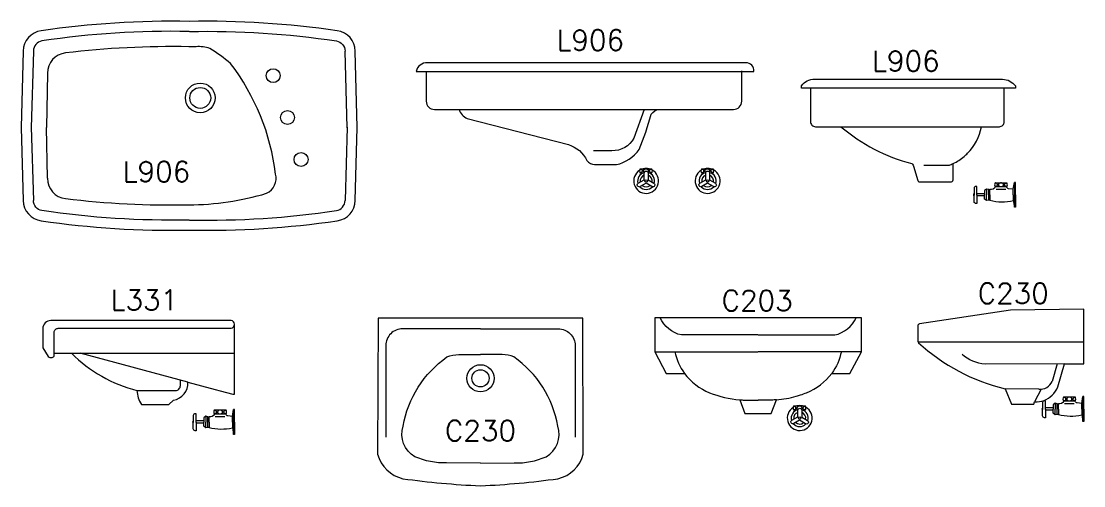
# Model space of a CAD drawing. Header units: inches. Extents: x -2548 to -2391, y 2200 to 2352.
# Drawn here: x -2448.2 to -2441.72, y 2329.13 to 2331.97 of the extents above; entities that cross this region are included whole.
import ezdxf
from ezdxf.enums import TextEntityAlignment as Align

# ---------------------------------------------------------------- set-up
doc = ezdxf.new("R2010")
doc.units = ezdxf.units.IN
doc.header["$MEASUREMENT"] = 0
for name, color, linetype in [('WC-DET1', 15, 'Continuous'), ('WC-DET2', 10, 'Continuous'), ('WC-OUT', 7, 'Continuous'), ('WC-OUTL', 7, 'Continuous'), ('WC-SERIAL', 4, 'Continuous')]:
    doc.layers.add(name, color=color, linetype=linetype)
doc.styles.add('ROMANS', font='romans', dxfattribs={"height": 0.1})

msp = doc.modelspace()

# ---------------------------------------------------------------- linework, layer by layer
at = {"color": 1}
for points in [[(-2448.02145, 2330.13702, 0.4142136), (-2448.07145, 2330.08702), (-2448.07145, 2329.96952), (-2448.03765, 2329.9177, 0.2534506), (-2448.02718, 2329.91202), (-2448.01395, 2329.91202, 0.4142136), (-2448.00145, 2329.92452), (-2448.00145, 2329.93702), (-2447.89645, 2329.93702, 0.1343125), (-2447.49645, 2329.70952, 0.1414099), (-2447.46895, 2329.62452), (-2447.45082, 2329.62452), (-2447.31932, 2329.62452), (-2447.30145, 2329.62452), (-2447.27404, 2329.65048, 0.3831273), (-2447.18612, 2329.76066), (-2447.01956, 2329.71601), (-2446.98766, 2329.70746), (-2446.91145, 2329.68702), (-2446.90145, 2329.68702), (-2446.90145, 2330.11452, 0.3507811), (-2446.92145, 2330.13702)], [(-2443.7052, 2330.15384), (-2444.33647, 2330.15384), (-2444.33647, 2329.94634), (-2444.26647, 2329.81384), (-2444.15505, 2329.81384, 0.1440153), (-2444.00147, 2329.69634, 0.0780036), (-2443.81752, 2329.65285), (-2443.78647, 2329.56884), (-2443.77143, 2329.56884), (-2443.70583, 2329.56884), (-2443.63993, 2329.56884), (-2443.6252, 2329.56884), (-2443.59415, 2329.65285, 0.0508697), (-2443.47241, 2329.67476, 0.0113637), (-2443.44597, 2329.68302, 0.0156582), (-2443.4102, 2329.69634, 0.1440153), (-2443.25662, 2329.81384), (-2443.1452, 2329.81384), (-2443.0752, 2329.94634), (-2443.0752, 2330.15384)]]:
    msp.add_lwpolyline(points, format="xyb", close=True, dxfattribs=at)
at = {"layer": 'WC-DET1', "color": 1}
for p, q in [((-2446.21405, 2331.31485), (-2446.22666, 2331.7826)), ((-2448.04307, 2331.6475), (-2448.04807, 2331.31658)), ((-2448.14117, 2331.31832), (-2448.12856, 2330.87057)), ((-2448.04307, 2331.00567), (-2448.04807, 2331.31658)), ((-2446.21405, 2331.31832), (-2446.22666, 2330.87057)), ((-2441.87995, 2329.87231), (-2441.91083, 2329.76526)), ((-2441.99333, 2329.71776), (-2442.19815, 2329.7197))]:
    msp.add_line(p, q, dxfattribs=at)
for points in [[(-2447.17877, 2331.90255, 0.0414425), (-2448.07599, 2331.84511, 0.3645806), (-2448.12856, 2331.7826), (-2448.14117, 2331.31485)], [(-2447.17645, 2331.90255, -0.0414425), (-2446.27923, 2331.84511, -0.3645806), (-2446.22666, 2331.7826, -0.3655252)], [(-2447.18017, 2330.8436, 0.0715164), (-2446.70511, 2330.91408, 0.3545305), (-2446.65011, 2331.03158, 0.1328118), (-2446.92511, 2331.70658, 0.0408409), (-2447.05261, 2331.79908, 0.1108653), (-2447.13511, 2331.80908), (-2447.18017, 2331.80957)], [(-2444.40819, 2331.03796), (-2444.4251, 2331.03796, -0.5105686)], [(-2444.40035, 2330.99735), (-2444.40035, 2331.03771, -1), (-2444.37635, 2331.03771), (-2444.37635, 2330.99561)], [(-2444.35535, 2331.03796), (-2444.36951, 2331.03796, -0.5105686)], [(-2444.03319, 2331.03796), (-2444.0501, 2331.03796, -0.5105686)], [(-2444.02535, 2330.99735), (-2444.02535, 2331.03771, -1), (-2444.00135, 2331.03771), (-2444.00135, 2330.99561)], [(-2443.98035, 2331.03796), (-2443.99451, 2331.03796, -0.5105686)], [(-2444.38985, 2330.9757), (-2444.4248, 2330.95551, -1), (-2444.4368, 2330.9763), (-2444.40035, 2330.99735)], [(-2444.37635, 2330.99561), (-2444.34139, 2330.97543, -1), (-2444.35339, 2330.95465), (-2444.38985, 2330.9757)], [(-2444.01485, 2330.9757), (-2444.0498, 2330.95551, -1), (-2444.0618, 2330.9763), (-2444.02535, 2330.99735)], [(-2444.00135, 2330.99561), (-2443.96639, 2330.97543, -1), (-2443.97839, 2330.95465), (-2444.01485, 2330.9757)], [(-2442.37011, 2330.90322), (-2442.37011, 2330.95597), (-2442.37586, 2330.95597, 0.4142136), (-2442.38711, 2330.94472), (-2442.38711, 2330.90322)], [(-2442.37011, 2330.90472), (-2442.37011, 2330.85172), (-2442.37586, 2330.85172, -0.4142136), (-2442.38711, 2330.86297), (-2442.38711, 2330.90472)], [(-2442.25286, 2330.95347), (-2442.25836, 2330.95347, -0.3495628), (-2442.29076, 2330.93758, 26.656849)], [(-2442.19461, 2330.95347), (-2442.25286, 2330.95347, -0.5105686)], [(-2442.14836, 2330.93847), (-2442.1766, 2330.94237, -0.3197836), (-2442.18836, 2330.95347), (-2442.19461, 2330.95347, -0.5105686)], [(-2447.17877, 2330.75062, -0.0414425), (-2448.07599, 2330.80806, -0.3645806), (-2448.12856, 2330.87057, -0.3655252)], [(-2447.17645, 2330.75062, 0.0414425), (-2446.27923, 2330.80806, 0.3645806), (-2446.22666, 2330.87057, 0.3655252)], [(-2442.29076, 2330.87121, 0.1152916), (-2442.148, 2330.86963, 6.8307177)], [(-2448.00145, 2329.93702), (-2448.00145, 2330.06452, -0.4142136), (-2447.97645, 2330.08952), (-2446.92145, 2330.08952, 0.3801993), (-2446.90145, 2330.11452, -11.7772174)], [(-2445.40002, 2330.08656), (-2445.87502, 2330.08656, 0.4142136), (-2445.97752, 2329.98406), (-2445.97752, 2329.42406)], [(-2445.40002, 2330.08656), (-2444.92502, 2330.08656, -0.4142136), (-2444.82252, 2329.98406), (-2444.82252, 2329.42406)], [(-2444.21397, 2329.94634, 0.1070151), (-2444.15505, 2329.81384, 0.0780036)], [(-2443.1977, 2329.94634, -0.1070151), (-2443.25662, 2329.81384, -0.0780036)], [(-2445.40002, 2329.26656), (-2445.6066, 2329.26692, -0.1086309), (-2445.8001, 2329.30516, -0.3556224), (-2445.87209, 2329.49188, -0.1994057), (-2445.60436, 2329.91435, -0.1068298), (-2445.5326, 2329.92924), (-2445.40002, 2329.92924)], [(-2445.40002, 2329.26656), (-2445.19344, 2329.26692, 0.1086309), (-2444.99993, 2329.30516, 0.3556224), (-2444.92794, 2329.49188, 0.1994057), (-2445.19567, 2329.91435, 0.1068298), (-2445.26743, 2329.92924), (-2445.40002, 2329.92924)], [(-2447.49645, 2329.70952), (-2447.26145, 2329.70952, 0.4142136), (-2447.23145, 2329.73952), (-2447.23145, 2329.77281)], [(-2443.81752, 2329.65285, 0.011728), (-2443.78897, 2329.65134), (-2443.70583, 2329.65134)], [(-2443.59415, 2329.65285, -0.011728), (-2443.6227, 2329.65134), (-2443.70583, 2329.65134)], [(-2441.95258, 2329.59456), (-2441.95258, 2329.64731), (-2441.95833, 2329.64731, 0.4142136), (-2441.96958, 2329.63606), (-2441.96958, 2329.59456)], [(-2441.83533, 2329.64481), (-2441.84083, 2329.64481, -0.3495628), (-2441.87324, 2329.62892, 26.656849)], [(-2441.77708, 2329.64481), (-2441.83533, 2329.64481, -0.5105686)], [(-2441.73083, 2329.62981), (-2441.75907, 2329.63372, -0.3197836), (-2441.77083, 2329.64481), (-2441.77708, 2329.64481, -0.5105686)], [(-2447.1357, 2329.51518), (-2447.1357, 2329.56793), (-2447.14145, 2329.56793, 0.4142136), (-2447.1527, 2329.55668), (-2447.1527, 2329.51518)], [(-2447.01845, 2329.56543), (-2447.02395, 2329.56543, -0.3495628), (-2447.05636, 2329.54954, 26.656849)], [(-2446.9602, 2329.56543), (-2447.01845, 2329.56543, -0.5105686)], [(-2446.91395, 2329.55043), (-2446.94219, 2329.55433, -0.3197836), (-2446.95395, 2329.56543), (-2446.9602, 2329.56543, -0.5105686)], [(-2443.45247, 2329.52748), (-2443.48742, 2329.5073, -1), (-2443.49942, 2329.52808), (-2443.46297, 2329.54913)], [(-2443.47081, 2329.58974), (-2443.48772, 2329.58974, -0.5105686)], [(-2443.46297, 2329.54913), (-2443.46297, 2329.58949, -1), (-2443.43897, 2329.58949), (-2443.43897, 2329.5474)], [(-2443.43897, 2329.5474), (-2443.40401, 2329.52722, -1), (-2443.41601, 2329.50643), (-2443.45247, 2329.52748)], [(-2443.41797, 2329.58974), (-2443.43213, 2329.58974, -0.5105686)], [(-2441.95258, 2329.59606), (-2441.95258, 2329.54306), (-2441.95833, 2329.54306, -0.4142136), (-2441.96958, 2329.55431), (-2441.96958, 2329.59606)], [(-2441.87324, 2329.56256, 0.1152916), (-2441.73047, 2329.56098, 6.8307177)], [(-2447.1357, 2329.51668), (-2447.1357, 2329.46368), (-2447.14145, 2329.46368, -0.4142136), (-2447.1527, 2329.47493), (-2447.1527, 2329.51668)], [(-2447.05636, 2329.48317, 0.1152916), (-2446.91359, 2329.4816, 6.8307177)]]:
    msp.add_lwpolyline(points, format="xyb", dxfattribs=at)
for points in [[(-2444.4251, 2331.06346), (-2444.35535, 2331.06346)], [(-2444.0501, 2331.06346), (-2443.98035, 2331.06346)], [(-2442.25836, 2330.97897), (-2442.18861, 2330.97897)], [(-2442.14836, 2330.93847), (-2442.14086, 2330.98097)], [(-2442.13586, 2330.90506), (-2442.13586, 2330.98097), (-2442.14086, 2330.98097)], [(-2442.32311, 2330.91147), (-2442.37011, 2330.91147)], [(-2442.31111, 2330.93997), (-2442.32311, 2330.93047), (-2442.32311, 2330.90472)], [(-2442.31111, 2330.86947), (-2442.32311, 2330.87897), (-2442.32311, 2330.90472)], [(-2442.29861, 2330.93772), (-2442.31111, 2330.93997), (-2442.31111, 2330.90446)], [(-2442.29861, 2330.87121), (-2442.31111, 2330.86947), (-2442.31111, 2330.90446)], [(-2442.29076, 2330.87121), (-2442.29861, 2330.87121), (-2442.29861, 2330.93772), (-2442.29076, 2330.93772)], [(-2442.14836, 2330.90506), (-2442.14836, 2330.93847)], [(-2442.14836, 2330.90506), (-2442.14836, 2330.87166)], [(-2442.13586, 2330.90506), (-2442.13586, 2330.82916), (-2442.14086, 2330.82916)], [(-2442.32311, 2330.89797), (-2442.37011, 2330.89797)], [(-2442.14836, 2330.87166), (-2442.14086, 2330.82916)], [(-2441.71833, 2330.00526), (-2442.73083, 2330.00526)], [(-2447.89645, 2329.93702), (-2446.90145, 2329.93702)], [(-2447.18612, 2329.76066), (-2447.84395, 2329.93702)], [(-2444.33647, 2329.94634), (-2443.70647, 2329.94634)], [(-2443.0752, 2329.94634), (-2443.7052, 2329.94634)], [(-2441.97779, 2329.71756), (-2442.0179, 2329.63975)], [(-2441.73083, 2329.62981), (-2441.72333, 2329.67231)], [(-2441.71833, 2329.59641), (-2441.71833, 2329.67231), (-2441.72333, 2329.67231)], [(-2443.48772, 2329.61524), (-2443.41797, 2329.61524)], [(-2441.89358, 2329.63131), (-2441.90558, 2329.62181), (-2441.90558, 2329.59606)], [(-2441.88108, 2329.62906), (-2441.89358, 2329.63131), (-2441.89358, 2329.59581)], [(-2441.87324, 2329.56256), (-2441.88108, 2329.56256), (-2441.88108, 2329.62906), (-2441.87324, 2329.62906)], [(-2441.84083, 2329.67031), (-2441.77108, 2329.67031)], [(-2441.73083, 2329.59641), (-2441.73083, 2329.62981)], [(-2447.0767, 2329.55193), (-2447.0887, 2329.54243), (-2447.0887, 2329.51668)], [(-2447.0642, 2329.54968), (-2447.0767, 2329.55193), (-2447.0767, 2329.51643)], [(-2447.05636, 2329.48317), (-2447.0642, 2329.48317), (-2447.0642, 2329.54968), (-2447.05636, 2329.54968)], [(-2447.02395, 2329.59093), (-2446.9542, 2329.59093)], [(-2446.91395, 2329.55043), (-2446.90645, 2329.59293)], [(-2446.91395, 2329.51702), (-2446.91395, 2329.55043)], [(-2446.90145, 2329.51702), (-2446.90145, 2329.59293), (-2446.90645, 2329.59293)], [(-2441.90558, 2329.60281), (-2441.95258, 2329.60281)], [(-2441.90558, 2329.58931), (-2441.95258, 2329.58931)], [(-2441.89358, 2329.56081), (-2441.90558, 2329.57031), (-2441.90558, 2329.59606)], [(-2441.88108, 2329.56256), (-2441.89358, 2329.56081), (-2441.89358, 2329.59581)], [(-2441.73083, 2329.59641), (-2441.73083, 2329.563)], [(-2441.73083, 2329.563), (-2441.72333, 2329.5205)], [(-2441.71833, 2329.59641), (-2441.71833, 2329.5205), (-2441.72333, 2329.5205)], [(-2447.0887, 2329.52343), (-2447.1357, 2329.52343)], [(-2447.0887, 2329.50993), (-2447.1357, 2329.50993)], [(-2447.0767, 2329.48143), (-2447.0887, 2329.49093), (-2447.0887, 2329.51668)], [(-2447.0642, 2329.48317), (-2447.0767, 2329.48143), (-2447.0767, 2329.51643)], [(-2446.91395, 2329.51702), (-2446.91395, 2329.48362)], [(-2446.91395, 2329.48362), (-2446.90645, 2329.44112)], [(-2446.90145, 2329.51702), (-2446.90145, 2329.44112), (-2446.90645, 2329.44112)]]:
    msp.add_lwpolyline(points, dxfattribs=at)
for centre, radius in [((-2446.66511, 2331.63283), 0.0425), ((-2447.11011, 2331.49658), 0.06374), ((-2446.57761, 2331.37658), 0.0425), ((-2446.49511, 2331.12033), 0.0425), ((-2444.38885, 2330.98955), 0.0075), ((-2444.01385, 2330.98955), 0.0075), ((-2445.40002, 2329.78406), 0.0525), ((-2443.45147, 2329.54134), 0.0075)]:
    msp.add_circle(centre, radius, dxfattribs=at)
for centre, radius, start, end in [((-2447.91807, 2331.6475), 0.125, 96.700758, 180), ((-2447.27374, 2326.18189), 5.62846, 89.04744, 96.722963), ((-2444.38885, 2330.98955), 0.07591, 122.030788, 60.703151), ((-2444.38885, 2330.98955), 0.05212, 102.384341, 196.425902), ((-2444.4081, 2331.05071), 0.02125, 143.130102, 216.869898), ((-2444.38885, 2330.98955), 0.07591, 76.818242, 103.181758), ((-2444.38885, 2330.98955), 0.05212, 342.384341, 76.425902), ((-2444.37235, 2331.05071), 0.02125, 323.130102, 36.869898), ((-2444.01385, 2330.98955), 0.07591, 122.030788, 60.703151), ((-2444.01385, 2330.98955), 0.05212, 102.384341, 196.425902), ((-2444.0331, 2331.05071), 0.02125, 143.130102, 216.869898), ((-2444.01385, 2330.98955), 0.07591, 76.818242, 103.181758), ((-2444.01385, 2330.98955), 0.05212, 342.384341, 76.425902), ((-2443.99735, 2331.05071), 0.02125, 323.130102, 36.869898), ((-2447.91807, 2331.00567), 0.125, 180, 263.299242), ((-2444.38885, 2330.98955), 0.03651, 108.360935, 189.977235), ((-2444.38885, 2330.98955), 0.03651, 348.360935, 69.977235), ((-2444.01385, 2330.98955), 0.03651, 108.360935, 189.977235), ((-2444.01385, 2330.98955), 0.03651, 348.360935, 69.977235), ((-2442.24136, 2330.96622), 0.02125, 143.130102, 216.869898), ((-2442.20561, 2330.96622), 0.02125, 323.130102, 36.869898), ((-2444.38885, 2330.98955), 0.05212, 222.384341, 316.425902), ((-2444.38885, 2330.98955), 0.03651, 228.360935, 309.977235), ((-2444.01385, 2330.98955), 0.05212, 222.384341, 316.425902), ((-2444.01385, 2330.98955), 0.03651, 228.360935, 309.977235), ((-2442.38341, 2330.90472), 0.00831, 118.698664, 241.301336), ((-2447.27374, 2336.47128), 5.62846, 263.277037, 270.95256), ((-2441.9845, 2329.79782), 0.08054, 263.703557, 336.159467), ((-2443.45147, 2329.54134), 0.07591, 122.030788, 60.703151), ((-2443.47072, 2329.60249), 0.02125, 143.130102, 216.869898), ((-2443.45147, 2329.54134), 0.07591, 76.818242, 103.181758), ((-2443.43497, 2329.60249), 0.02125, 323.130102, 36.869898), ((-2441.82383, 2329.65756), 0.02125, 143.130102, 216.869898), ((-2441.78808, 2329.65756), 0.02125, 323.130102, 36.869898), ((-2447.00695, 2329.57818), 0.02125, 143.130102, 216.869898), ((-2446.9712, 2329.57818), 0.02125, 323.130102, 36.869898), ((-2443.45147, 2329.54134), 0.05212, 102.384341, 196.425902), ((-2443.45147, 2329.54134), 0.03651, 108.360935, 189.977235), ((-2443.45147, 2329.54134), 0.05212, 342.384341, 76.425902), ((-2443.45147, 2329.54134), 0.03651, 348.360935, 69.977235), ((-2441.96589, 2329.59606), 0.00831, 118.698664, 241.301336), ((-2447.149, 2329.51668), 0.00831, 118.698664, 241.301336), ((-2443.45147, 2329.54134), 0.05212, 222.384341, 316.425902), ((-2443.45147, 2329.54134), 0.03651, 228.360935, 309.977235)]:
    msp.add_arc(centre, radius, start, end, dxfattribs=at)
at = {"layer": 'WC-DET2', "color": 1}
for points in [[(-2445.73085, 2331.65905), (-2445.73085, 2331.47655, 0.4142136), (-2445.68085, 2331.42655), (-2445.53085, 2331.42655, 0.2196368), (-2445.48085, 2331.37155), (-2444.86335, 2331.21155, -0.2132453), (-2444.75085, 2331.11405, 0.1958872), (-2444.70335, 2331.08905), (-2444.57085, 2331.08905, 0.1737324), (-2444.43085, 2331.18155, 0.0269537), (-2444.35835, 2331.39655, -0.2122145), (-2444.30835, 2331.42655), (-2443.85585, 2331.42655, 0.4142136), (-2443.80585, 2331.47655), (-2443.80585, 2331.66155)], [(-2443.38586, 2331.55606), (-2443.38586, 2331.35106, 0.4142136), (-2443.35586, 2331.32106), (-2443.20054, 2331.32106, 0.1129031), (-2442.76836, 2331.09606, -0.1925824), (-2442.75586, 2331.07356), (-2442.73336, 2330.99856, 0.3699241), (-2442.71836, 2330.98356), (-2442.69148, 2330.98356), (-2442.55998, 2330.98356), (-2442.53086, 2330.98356, 0.463799), (-2442.51586, 2330.99606), (-2442.51586, 2331.09567, 0.0649022), (-2442.44838, 2331.13917, 0.0227052), (-2442.4277, 2331.15834, 0.1509007), (-2442.34336, 2331.32106), (-2442.23336, 2331.32106, 0.4142136), (-2442.20336, 2331.35106), (-2442.20336, 2331.55606)], [(-2445.53085, 2331.42655), (-2444.30835, 2331.42655, 0.4142136)], [(-2444.40085, 2331.42655), (-2444.46335, 2331.25155, -0.2846871), (-2444.59835, 2331.17405), (-2444.71085, 2331.17405)], [(-2443.20054, 2331.32106), (-2442.34336, 2331.32106, 0.4142136)], [(-2444.42601, 2331.03928, 0.0550683), (-2444.42134, 2331.04017, 0.0854193), (-2444.41636, 2331.04269, 0.1061728), (-2444.4129, 2331.04664, 0.1276115), (-2444.41185, 2331.05071, 0.1276115), (-2444.4129, 2331.05477, 0.1061728), (-2444.41636, 2331.05872, 0.0854193), (-2444.42134, 2331.06125, 0.0550683), (-2444.42601, 2331.06214, 0.0749244)], [(-2444.39022, 2331.06221, 0.0749244), (-2444.39661, 2331.06125, 0.0854193), (-2444.40159, 2331.05872, 0.1061728), (-2444.40504, 2331.05477, 0.1276115), (-2444.4061, 2331.05071, 0.1276115), (-2444.40504, 2331.04664, 0.1061728), (-2444.40159, 2331.04269, 0.0335494), (-2444.39973, 2331.0415, 0.0749244)], [(-2444.37786, 2331.04353, 0.0797957), (-2444.3754, 2331.04664, 0.1276115), (-2444.37435, 2331.05071, 0.1276115), (-2444.3754, 2331.05477, 0.1061728), (-2444.37886, 2331.05872, 0.0854193), (-2444.38384, 2331.06125, 0.0749244), (-2444.39022, 2331.06221, 0.0749244)], [(-2444.35444, 2331.03928, -0.0550683), (-2444.35911, 2331.04017, -0.0854193), (-2444.36409, 2331.04269, -0.1061728), (-2444.36754, 2331.04664, -0.1276115), (-2444.3686, 2331.05071, -0.1276115), (-2444.36754, 2331.05477, -0.1061728), (-2444.36409, 2331.05872, -0.0854193), (-2444.35911, 2331.06125, -0.0550683), (-2444.35444, 2331.06214, -0.0749244)], [(-2444.05101, 2331.03928, 0.0550683), (-2444.04634, 2331.04017, 0.0854193), (-2444.04136, 2331.04269, 0.1061728), (-2444.0379, 2331.04664, 0.1276115), (-2444.03685, 2331.05071, 0.1276115), (-2444.0379, 2331.05477, 0.1061728), (-2444.04136, 2331.05872, 0.0854193), (-2444.04634, 2331.06125, 0.0550683), (-2444.05101, 2331.06214, 0.0749244)], [(-2444.01522, 2331.06221, 0.0749244), (-2444.02161, 2331.06125, 0.0854193), (-2444.02659, 2331.05872, 0.1061728), (-2444.03004, 2331.05477, 0.1276115), (-2444.0311, 2331.05071, 0.1276115), (-2444.03004, 2331.04664, 0.1061728), (-2444.02659, 2331.04269, 0.0335494), (-2444.02473, 2331.0415, 0.0749244)], [(-2444.00286, 2331.04353, 0.0797957), (-2444.0004, 2331.04664, 0.1276115), (-2443.99935, 2331.05071, 0.1276115), (-2444.0004, 2331.05477, 0.1061728), (-2444.00386, 2331.05872, 0.0854193), (-2444.00884, 2331.06125, 0.0749244), (-2444.01522, 2331.06221, 0.0749244)], [(-2443.97944, 2331.03928, -0.0550683), (-2443.98411, 2331.04017, -0.0854193), (-2443.98909, 2331.04269, -0.1061728), (-2443.99254, 2331.04664, -0.1276115), (-2443.9936, 2331.05071, -0.1276115), (-2443.99254, 2331.05477, -0.1061728), (-2443.98909, 2331.05872, -0.0854193), (-2443.98411, 2331.06125, -0.0550683), (-2443.97944, 2331.06214, -0.0749244)], [(-2442.69336, 2331.08606), (-2442.53836, 2331.08606, 0.0197021), (-2442.51586, 2331.09567)], [(-2442.25927, 2330.95479, 0.0550683), (-2442.25459, 2330.95568, 0.0854193), (-2442.24962, 2330.9582, 0.1061728), (-2442.24616, 2330.96215, 0.1276115), (-2442.24511, 2330.96622, 0.1276115), (-2442.24616, 2330.97028, 0.1061728), (-2442.24962, 2330.97423, 0.0854193), (-2442.25459, 2330.97676, 0.0550683), (-2442.25927, 2330.97765, 0.0749244)], [(-2442.18769, 2330.95479, -0.0550683), (-2442.19237, 2330.95568, -0.0854193), (-2442.19734, 2330.9582, -0.1061728), (-2442.2008, 2330.96215, -0.1276115), (-2442.20186, 2330.96622, -0.1276115), (-2442.2008, 2330.97028, -0.1061728), (-2442.19734, 2330.97423, -0.0854193), (-2442.19237, 2330.97676, -0.0550683), (-2442.18769, 2330.97765, -0.0749244)], [(-2443.70647, 2330.04884), (-2444.17397, 2330.04884, -0.2394578), (-2444.30387, 2330.15384, 6.5092441)], [(-2443.7052, 2330.04884), (-2443.2377, 2330.04884, 0.2394578), (-2443.1078, 2330.15384, -6.5092441)], [(-2441.83655, 2329.87243), (-2442.32024, 2329.87108, -0.1703543), (-2442.46083, 2329.93026, -2.599635)], [(-2443.48863, 2329.59106, 0.0550683), (-2443.48396, 2329.59195, 0.0854193), (-2443.47898, 2329.59448, 0.1061728), (-2443.47552, 2329.59843, 0.1276115), (-2443.47447, 2329.60249, 0.1276115), (-2443.47552, 2329.60656, 0.1061728), (-2443.47898, 2329.61051, 0.0854193), (-2443.48396, 2329.61303, 0.0550683), (-2443.48863, 2329.61392, 0.0749244)], [(-2443.45284, 2329.61399, 0.0749244), (-2443.45923, 2329.61303, 0.0854193), (-2443.46421, 2329.61051, 0.1061728), (-2443.46766, 2329.60656, 0.1276115), (-2443.46872, 2329.60249, 0.1276115), (-2443.46766, 2329.59843, 0.1061728), (-2443.46421, 2329.59448, 0.0335494), (-2443.46235, 2329.59328, 0.0749244)], [(-2443.44047, 2329.59531, 0.0797957), (-2443.43802, 2329.59843, 0.1276115), (-2443.43697, 2329.60249, 0.1276115), (-2443.43802, 2329.60656, 0.1061728), (-2443.44148, 2329.61051, 0.0854193), (-2443.44646, 2329.61303, 0.0749244), (-2443.45284, 2329.61399, 0.0749244)], [(-2443.41706, 2329.59106, -0.0550683), (-2443.42173, 2329.59195, -0.0854193), (-2443.42671, 2329.59448, -0.1061728), (-2443.43016, 2329.59843, -0.1276115), (-2443.43122, 2329.60249, -0.1276115), (-2443.43016, 2329.60656, -0.1061728), (-2443.42671, 2329.61051, -0.0854193), (-2443.42173, 2329.61303, -0.0550683), (-2443.41706, 2329.61392, -0.0749244)], [(-2441.84174, 2329.64613, 0.0550683), (-2441.83707, 2329.64702, 0.0854193), (-2441.83209, 2329.64955, 0.1061728), (-2441.82864, 2329.6535, 0.1276115), (-2441.82758, 2329.65756, 0.1276115), (-2441.82864, 2329.66163, 0.1061728), (-2441.83209, 2329.66557, 0.0854193), (-2441.83707, 2329.6681, 0.0550683), (-2441.84174, 2329.66899, 0.0749244)], [(-2441.77017, 2329.64613, -0.0550683), (-2441.77484, 2329.64702, -0.0854193), (-2441.77982, 2329.64955, -0.1061728), (-2441.78328, 2329.6535, -0.1276115), (-2441.78433, 2329.65756, -0.1276115), (-2441.78328, 2329.66163, -0.1061728), (-2441.77982, 2329.66557, -0.0854193), (-2441.77484, 2329.6681, -0.0550683), (-2441.77017, 2329.66899, -0.0749244)], [(-2447.02486, 2329.56675, 0.0550683), (-2447.02018, 2329.56764, 0.0854193), (-2447.01521, 2329.57017, 0.1061728), (-2447.01175, 2329.57411, 0.1276115), (-2447.0107, 2329.57818, 0.1276115), (-2447.01175, 2329.58224, 0.1061728), (-2447.01521, 2329.58619, 0.0854193), (-2447.02018, 2329.58872, 0.0550683), (-2447.02486, 2329.58961, 0.0749244)], [(-2446.95329, 2329.56675, -0.0550683), (-2446.95796, 2329.56764, -0.0854193), (-2446.96294, 2329.57017, -0.1061728), (-2446.96639, 2329.57411, -0.1276115), (-2446.96745, 2329.57818, -0.1276115), (-2446.96639, 2329.58224, -0.1061728), (-2446.96294, 2329.58619, -0.0854193), (-2446.95796, 2329.58872, -0.0550683), (-2446.95329, 2329.58961, -0.0749244)]]:
    msp.add_lwpolyline(points, format="xyb", dxfattribs=at)
for points in [[(-2442.22348, 2330.97772, 0.0749244), (-2442.22987, 2330.97676, 0.0854193), (-2442.23484, 2330.97423, 0.1061728), (-2442.2383, 2330.97028, 0.1276115), (-2442.23936, 2330.96622, 0.1276115), (-2442.2383, 2330.96215, 0.1061728), (-2442.23484, 2330.9582, 0.0854193), (-2442.22987, 2330.95568, 0.0749244), (-2442.22348, 2330.95472, 0.0749244), (-2442.21709, 2330.95568, 0.0854193), (-2442.21212, 2330.9582, 0.1061728), (-2442.20866, 2330.96215, 0.1276115), (-2442.20761, 2330.96622, 0.1276115), (-2442.20866, 2330.97028, 0.1061728), (-2442.21212, 2330.97423, 0.0854193), (-2442.21709, 2330.97676, 0.0749244)], [(-2441.80596, 2329.66906, 0.0749244), (-2441.81234, 2329.6681, 0.0854193), (-2441.81732, 2329.66557, 0.1061728), (-2441.82078, 2329.66163, 0.1276115), (-2441.82183, 2329.65756, 0.1276115), (-2441.82078, 2329.6535, 0.1061728), (-2441.81732, 2329.64955, 0.0854193), (-2441.81234, 2329.64702, 0.0749244), (-2441.80596, 2329.64606, 0.0749244), (-2441.79957, 2329.64702, 0.0854193), (-2441.79459, 2329.64955, 0.1061728), (-2441.79114, 2329.6535, 0.1276115), (-2441.79008, 2329.65756, 0.1276115), (-2441.79114, 2329.66163, 0.1061728), (-2441.79459, 2329.66557, 0.0854193), (-2441.79957, 2329.6681, 0.0749244)], [(-2446.98907, 2329.58968, 0.0749244), (-2446.99546, 2329.58872, 0.0854193), (-2447.00044, 2329.58619, 0.1061728), (-2447.00389, 2329.58224, 0.1276115), (-2447.00495, 2329.57818, 0.1276115), (-2447.00389, 2329.57411, 0.1061728), (-2447.00044, 2329.57017, 0.0854193), (-2446.99546, 2329.56764, 0.0749244), (-2446.98907, 2329.56668, 0.0749244), (-2446.98268, 2329.56764, 0.0854193), (-2446.97771, 2329.57017, 0.1061728), (-2446.97425, 2329.57411, 0.1276115), (-2446.9732, 2329.57818, 0.1276115), (-2446.97425, 2329.58224, 0.1061728), (-2446.97771, 2329.58619, 0.0854193), (-2446.98268, 2329.58872, 0.0749244)]]:
    msp.add_lwpolyline(points, format="xyb", close=True, dxfattribs=at)
for points in [[(-2442.14086, 2330.98097), (-2442.14086, 2330.90506)], [(-2442.29076, 2330.90506), (-2442.29076, 2330.93772)], [(-2442.29076, 2330.90506), (-2442.29076, 2330.87121)], [(-2442.25336, 2330.93897), (-2442.19461, 2330.93897)], [(-2442.14086, 2330.82916), (-2442.14086, 2330.90506)], [(-2441.72333, 2329.67231), (-2441.72333, 2329.59641)], [(-2441.87324, 2329.59641), (-2441.87324, 2329.62906)], [(-2441.83583, 2329.63031), (-2441.77708, 2329.63031)], [(-2447.05636, 2329.51702), (-2447.05636, 2329.54968)], [(-2447.01895, 2329.55093), (-2446.9602, 2329.55093)], [(-2446.90645, 2329.59293), (-2446.90645, 2329.51702)], [(-2441.87324, 2329.59641), (-2441.87324, 2329.56256)], [(-2441.72333, 2329.5205), (-2441.72333, 2329.59641)], [(-2447.05636, 2329.51702), (-2447.05636, 2329.48317)], [(-2446.90645, 2329.44112), (-2446.90645, 2329.51702)]]:
    msp.add_lwpolyline(points, dxfattribs=at)
for centre, radius in [((-2447.11011, 2331.49658), 0.09055), ((-2445.40002, 2329.78406), 0.0831)]:
    msp.add_circle(centre, radius, dxfattribs=at)
at = {"layer": 'WC-OUT', "color": 1}
for points in [[(-2448.08097, 2331.90659, 0.3774316), (-2448.19011, 2331.7826), (-2448.20261, 2331.31658), (-2448.19011, 2330.87057, 0.3774316), (-2448.08097, 2330.74658, 0.0412578), (-2447.17761, 2330.68908, 0.0412578), (-2446.27425, 2330.74658, 0.3774316), (-2446.16511, 2330.87057), (-2446.15261, 2331.31658), (-2446.16511, 2331.7826, 0.3774316), (-2446.27425, 2331.90659, 0.0412578), (-2447.17761, 2331.96408, 0.0412578)], [(-2442.19815, 2329.7197), (-2442.15833, 2329.62526), (-2442.15646, 2329.62526), (-2442.02496, 2329.62526), (-2442.02333, 2329.62526), (-2442.0179, 2329.63975, 0.2024785), (-2441.9111, 2329.68026, 0.1089826), (-2441.87583, 2329.73276), (-2441.83655, 2329.87243), (-2441.71833, 2329.87276), (-2441.71833, 2330.20615), (-2442.16622, 2330.20011), (-2442.72019, 2330.11686, 0.3711733), (-2442.73083, 2330.1045), (-2442.73083, 2330.01088, 0.2105674), (-2442.72677, 2330.00165, 0.1259941)], [(-2446.02502, 2330.15156), (-2446.02765, 2329.32099, 0.2761359), (-2445.87297, 2329.1709, 0.0235989), (-2445.40002, 2329.12773, 0.0235989), (-2444.92706, 2329.1709, 0.2761359), (-2444.77238, 2329.32099), (-2444.77502, 2330.15156), (-2445.40002, 2330.15156)]]:
    msp.add_lwpolyline(points, format="xyb", close=True, dxfattribs=at)
for points in [[(-2443.80585, 2331.65905), (-2443.73085, 2331.65905, 0.4375182), (-2443.78085, 2331.71155), (-2445.72335, 2331.71155, 0.3431078), (-2445.79335, 2331.65905), (-2445.73085, 2331.65905, 0.4375182)], [(-2443.38586, 2331.55606), (-2443.44086, 2331.55606), (-2443.44086, 2331.57106, -0.253728), (-2443.36086, 2331.61106), (-2442.21336, 2331.61106, -0.2182507), (-2442.13586, 2331.57106), (-2442.13586, 2331.55606), (-2442.20336, 2331.55606)]]:
    msp.add_lwpolyline(points, format="xyb", dxfattribs=at)
at = {"layer": 'WC-OUTL', "color": 1}
msp.add_lwpolyline([(-2445.73085, 2331.65905), (-2443.80585, 2331.65905, 0.4375182)], format="xyb", dxfattribs=at)
msp.add_lwpolyline([(-2442.20336, 2331.55606), (-2443.38586, 2331.55606)], dxfattribs=at)

# ---------------------------------------------------------------- texts
at = {"layer": 'WC-SERIAL', "color": 1, "style": 'ROMANS', "flags": 8}
for tag, text, p in [('L906', 'L906', (-2444.72985, 2331.84905)), ('L906', 'L906', (-2442.80386, 2331.72206)), ('L906', 'L906', (-2447.37761, 2331.04658)), ('L331', 'L331', (-2447.4512, 2330.26277)), ('C203', 'C230', (-2443.71147, 2330.25884)), ('C230', 'C230', (-2442.14833, 2330.30276)), ('C230', 'C230', (-2445.40002, 2329.46406))]:
    msp.add_attdef(tag, text=text, height=0.125, dxfattribs=at).set_placement(p, align=Align.MIDDLE)

doc.saveas('drawing.dxf')
